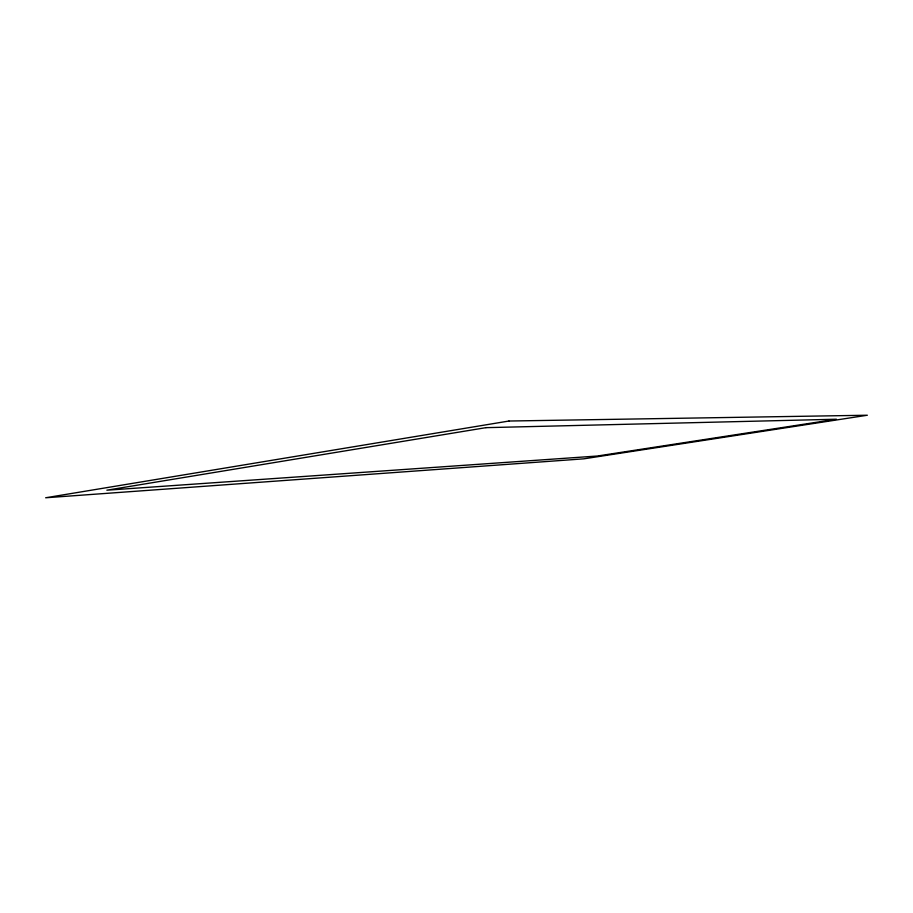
<?xml version="1.0" encoding="UTF-8"?>
<svg xmlns="http://www.w3.org/2000/svg" width="913" height="913" viewBox="0 0 913 913"><rect width="100%" height="100%" fill="white"/><g stroke="black" fill="none" stroke-linecap="round" stroke-linejoin="round"><path stroke-width="1.37" d="M508.94 421.03L45.65 497.768L583.852 458.828L867.35 415.232L508.94 421.03M485.944 427.661L106.867 490.19L597.364 456.021L836.388 419.227L485.944 427.661"/></g></svg>
